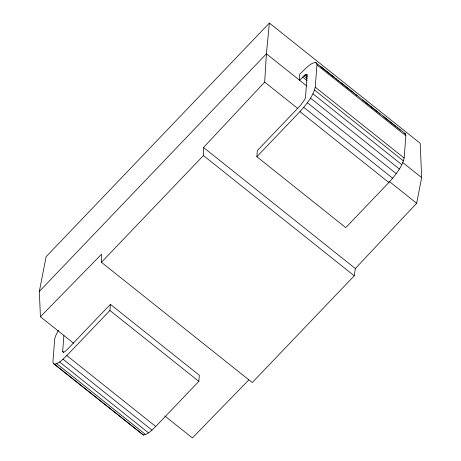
<?xml version="1.0" encoding="UTF-8"?>
<svg xmlns="http://www.w3.org/2000/svg" width="461" height="461" viewBox="0 0 461 461"><rect width="100%" height="100%" fill="white"/><g stroke="black" fill="none" stroke-linecap="round" stroke-linejoin="round"><path stroke-width="0.69" d="M40.424 316.77L39.341 291.433L46.123 256.679L269.38 23.05L420.19 143.308L421.659 177.606L416.652 203.278L355.333 268.527L354.25 275.805L252.248 382.544L101.437 262.286L101.535 254.218L40.424 316.77L73.633 343.249M101.437 262.286L203.439 155.547L203.537 147.48L264.677 82.098L266.412 53.81L269.38 23.05M58.374 330.255L55.343 336.472L54.663 339.377L52.952 361.626L53.263 363.487L143.463 435.086C148.546 434.129 152.095 429.819 155.726 426.483L198.835 381.374L199.308 375.237L110.392 304.335L67.283 349.444L64.892 351.576L63.197 352.313L62.667 351.461L63.877 335.666M53.263 363.487L54.548 364.184C59.63 363.228 63.186 358.917 66.816 355.581L109.92 310.472L110.392 304.335M256.852 156.717L257.324 150.58L300.434 105.471L304.756 99.53L305.522 97.317L307.13 74.446L305.983 74.388L305.015 74.953L299.581 80.26L299.719 74.198C304.617 69.986 308.732 63.825 315.353 62.339L405.553 133.938L405.864 135.799L404.153 158.054C401.929 167.585 395.175 175.313 388.871 182.504L345.767 227.619L256.852 156.717L299.961 111.608C306.26 104.411 313.013 96.689 315.238 87.152L316.949 64.903L316.638 63.036M39.341 291.433L266.412 53.81L306.893 86.092M248.836 379.887L192.393 437.95L164.813 415.96M404.268 133.241L405.553 133.938M315.353 62.339L316.477 63.238M320.418 66.378L334.484 77.598M335.614 78.497L336.737 79.39M337.861 80.289L338.991 81.188M340.679 82.536L352.492 91.958M353.622 92.857L354.745 93.75M355.869 94.649L356.998 95.548M362.623 100.037L377.818 112.15M378.942 113.049L380.071 113.948M383.448 116.639L395.826 126.51M396.95 127.409L398.079 128.302M399.203 129.201L400.327 130.1M316.949 64.903L405.864 135.799M305.983 74.388L307.107 75.281M305.015 74.953L307.262 76.745M303.862 75.869L307.239 78.56M302.618 77.079L307.118 80.669M315.238 87.152L404.153 158.054M314.558 90.056L403.473 160.952M402.545 162.364L421.659 177.606M312.933 93.796L401.848 164.698M310.472 98.13L399.382 169.026M307.337 102.751L396.253 173.647M303.753 107.344L392.668 178.246M264.677 82.098L297.887 108.577M389.072 181.288L416.652 203.278M299.961 111.608L388.871 182.504M203.537 147.48L355.333 268.527M203.439 155.547L354.25 275.805M109.92 310.472L198.835 381.374M62.667 351.461L63.791 352.354M66.816 355.581L155.726 426.483M63.065 359.217L151.98 430.113M59.625 361.971L148.534 432.873M56.715 363.666L145.63 434.567M54.548 364.184L143.463 435.086"/></g></svg>
